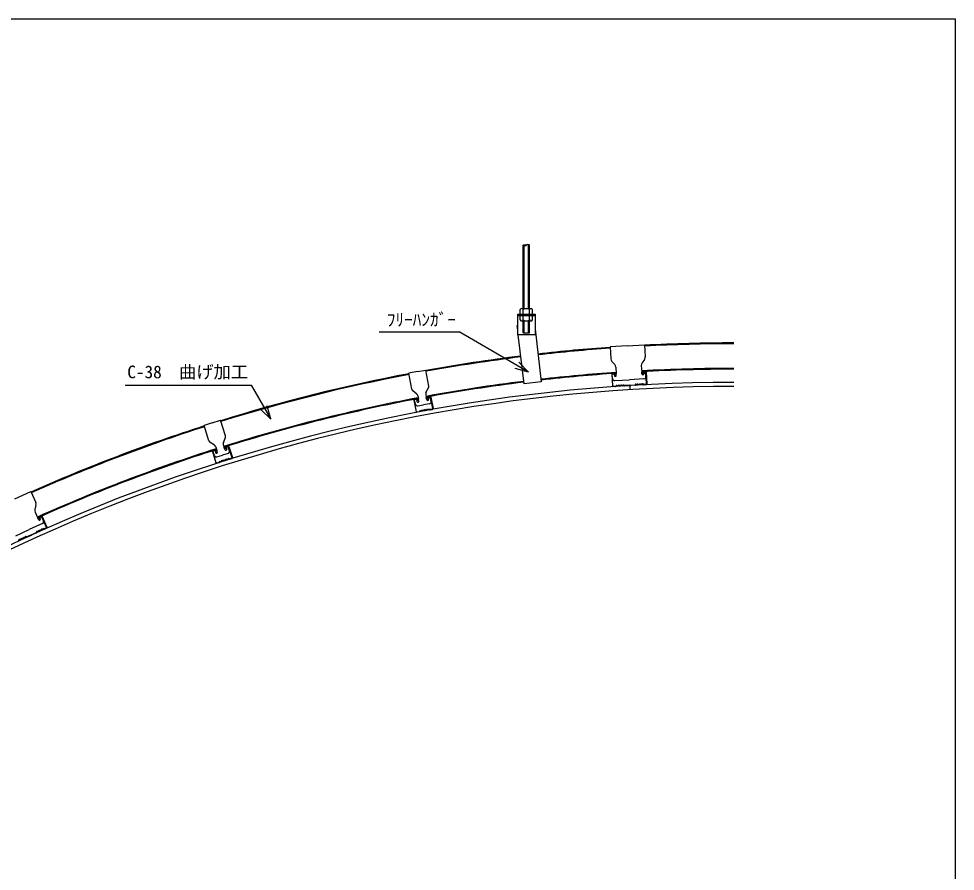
# Model space of a CAD drawing. Units: millimetres, scale not verified. Extents: x -1375 to 1375, y -973 to 950.
# Drawn here: x 19 to 1375, y -283 to 950 of the extents above; entities that cross this region are included whole.
import ezdxf
from ezdxf.enums import TextEntityAlignment as Align

# ---------------------------------------------------------------- set-up
doc = ezdxf.new("R2010")
doc.units = ezdxf.units.MM
doc.header["$LTSCALE"] = 10
for name, color, linetype in [('1-1_中線', 7, 'Continuous'), ('1-2_太線１', 2, 'Continuous'), ('1-3_太線２', 3, 'Continuous'), ('1-6_文字', 4, 'Continuous'), ('1-8_隠線', 4, 'Continuous'), ('1-B_太線１', 7, 'Continuous'), ('F-3_太線２', 7, 'Continuous')]:
    doc.layers.add(name, color=color, linetype=linetype)
doc.styles.add('ＭＳ ゴシック', font='')
doc.styles.get('ＭＳ ゴシック').set_extended_font_data('MS Gothic')

msp = doc.modelspace()

# ---------------------------------------------------------------- linework, layer by layer
at = {"layer": '1-1_中線'}
for p, q in [((877.68, 454.7), (881.77, 450.25)), ((920.27, 448.83), (920.87, 439.08)), ((924.9, 457.61), (921.38, 452.69)), ((596.32, 440.08), (584.03, 437.8)), ((588.33, 414.66), (584.03, 437.8)), ((596.32, 440.08), (608.61, 442.37)), ((612.91, 419.22), (608.61, 442.37)), ((880.15, 436.57), (878.25, 436.46)), ((878.66, 429.87), (878.25, 436.46)), ((881.21, 435.64), (881.28, 434.44)), ((883.34, 446.56), (883.94, 436.81)), ((884.08, 434.61), (883.94, 436.81)), ((921.01, 436.89), (920.87, 439.08)), ((923.73, 438.26), (923.8, 437.06)), ((924.67, 439.32), (926.56, 439.43)), ((926.97, 432.84), (926.56, 439.43)), ((881.84, 427.06), (903, 428.36)), ((924.16, 429.67), (903, 428.36)), ((595.56, 407.51), (589.73, 412.29)), ((608.27, 407.25), (609.17, 402.4)), ((608.72, 409.96), (612.45, 416.52)), ((903.53, 419.78), (903.89, 413.92)), ((594.13, 399.6), (592.26, 399.25)), ((593.46, 392.77), (592.26, 399.25)), ((595.29, 398.8), (595.66, 396.84)), ((596.96, 405.15), (597.86, 400.3)), ((598.41, 397.35), (597.86, 400.3)), ((613.58, 393.45), (605.27, 391.91)), ((609.72, 399.45), (609.17, 402.4)), ((612.1, 401.92), (612.47, 399.96)), ((612.9, 403.09), (614.77, 403.44)), ((615.98, 396.95), (614.77, 403.44)), ((596.96, 390.36), (605.27, 391.91)), ((299.49, 365.94), (311.41, 369.71)), ((318.49, 347.26), (311.41, 369.71)), ((299.49, 365.94), (287.57, 362.18)), ((294.65, 339.73), (287.57, 362.18)), ((315.47, 337.56), (318.37, 344.52)), ((302.7, 333.52), (296.33, 337.56)), ((302.24, 325.5), (300.43, 324.92)), ((304.38, 331.35), (305.87, 326.64)), ((306.77, 323.78), (305.87, 326.64)), ((315.35, 334.81), (316.83, 330.1)), ((317.74, 327.24), (316.83, 330.1)), ((319.8, 329.99), (320.41, 328.09)), ((320.46, 331.25), (322.27, 331.82)), ((324.26, 325.53), (322.27, 331.82)), ((302.42, 318.63), (300.43, 324.92)), ((303.5, 324.84), (304.1, 322.94)), ((306.18, 316.67), (314.24, 319.22)), ((322.3, 321.76), (314.24, 319.22)), ((44.25, 246.66), (42.72, 240.81)), ((43.07, 236.81), (47.13, 227.92)), ((53.57, 220.31), (34.28, 211.51)), ((48.04, 225.92), (47.13, 227.92)), ((50.09, 228.18), (50.59, 227.08)), ((50.59, 229.5), (52.31, 230.29)), ((55.05, 224.28), (52.31, 230.29)), ((14.99, 202.71), (34.28, 211.51))]:
    msp.add_line(p, q, dxfattribs=at)
for points in [[(899.98, 477.37), (875.03, 475.83), (876.1, 458.4)], [(899.98, 477.37), (924.93, 478.91), (926.01, 461.47)], [(13.9, 256.18), (36.65, 266.56), (43.9, 250.66)]]:
    msp.add_lwpolyline(points, dxfattribs=at)
for centre, radius, start, end in [((1053.99, -2023.57), 2505.1, 94.09573, 96.49275), ((1053.99, -2023.57), 2505.1, 90, 92.95186), ((1053.99, -2023.57), 2503.9, 90, 92.95186), ((1053.99, -2023.57), 2505.1, 97.06455, 100.23804), ((1053.99, -2023.57), 2503.9, 97.06472, 100.2379), ((1053.99, -2023.57), 2503.9, 94.09601, 96.49265), ((920.02, 461.1), 6, 324.43006, 3.52393), ((882.09, 458.77), 6, 183.52393, 222.61779), ((877.35, 446.19), 6, 3.52393, 42.61779), ((926.26, 449.2), 6, 144.43006, 183.52393), ((1053.99, -2023.57), 2505.1, 100.80997, 107.23804), ((1053.99, -2023.57), 2503.9, 100.80997, 107.2379), ((1053.99, -2023.57), 2468.3, 93.95337, 96.48966), ((1053.99, -2023.57), 2467.1, 93.95358, 96.48956), ((880.21, 435.58), 1, 3.52393, 93.52393), ((882.68, 434.53), 1.4, 183.52393, 3.52393), ((1053.99, -2023.57), 2468.3, 90, 93.0945), ((1053.99, -2023.57), 2467.1, 90, 93.09414), ((922.41, 436.97), 1.4, 183.52393, 3.52393), ((924.73, 438.32), 1, 93.52393, 183.52393), ((1053.99, -2023.57), 2448.1, 90, 134.03076), ((1053.99, -2023.57), 2468.3, 97.06998, 100.39046), ((1053.99, -2023.57), 2467.1, 97.07016, 100.3904), ((881.65, 430.05), 3, 183.52393, 273.52393), ((923.97, 432.66), 3, 273.52393, 3.52393), ((1053.99, -2023.57), 2442.1, 90, 133.38322), ((592.26, 415.39), 4, 190.52393, 230.67993), ((593.03, 404.42), 4, 10.52393, 50.67993), ((612.2, 407.98), 4, 150.36793, 190.52393), ((608.97, 418.49), 4, 330.36793, 10.52393), ((1053.99, -2023.57), 2468.3, 100.65741, 107.39046), ((1053.99, -2023.57), 2467.1, 100.65747, 107.39036), ((594.31, 398.62), 1, 10.52393, 100.52393), ((597.03, 397.09), 1.4, 190.52393, 10.52393), ((611.09, 399.7), 1.4, 190.52393, 10.52393), ((613.09, 402.11), 1, 100.52393, 190.52393), ((613.03, 396.4), 3, 280.52393, 10.52393), ((596.41, 393.31), 3, 190.52393, 280.52393), ((1053.99, -2023.57), 2505.1, 107.80983, 113.95213), ((1053.99, -2023.57), 2503.9, 107.80997, 113.95186), ((298.47, 340.94), 4, 197.52393, 237.67993), ((314.68, 346.06), 4, 337.36793, 17.52393), ((1053.99, -2023.57), 2468.3, 107.65741, 114.0945), ((1053.99, -2023.57), 2467.1, 107.65751, 114.09429), ((302.54, 324.54), 1, 17.52393, 107.52393), ((300.56, 330.14), 4, 17.52393, 57.67993), ((319.16, 336.02), 4, 157.36793, 197.52393), ((319.07, 327.66), 1.4, 197.52393, 17.52393), ((320.76, 330.29), 1, 107.52393, 197.52393), ((321.39, 324.62), 3, 287.52393, 17.52393), ((305.28, 319.53), 3, 197.52393, 287.52393), ((305.43, 323.36), 1.4, 197.52393, 17.52393), ((38.44, 248.17), 6, 345.43006, 24.52393), ((48.53, 239.3), 6, 165.43006, 204.52393), ((49.31, 226.5), 1.4, 204.52393, 24.52393), ((51, 228.59), 1, 114.52393, 204.52393), ((52.32, 223.04), 3, 294.52393, 24.52393)]:
    msp.add_arc(centre, radius, start, end, dxfattribs=at)
at = {"layer": '1-2_太線１'}
for p, q in [((877.51, 436.21), (878.51, 419.24)), ((879.01, 419.27), (878.01, 436.24)), ((881.44, 437.45), (878.45, 437.27)), ((881.47, 436.95), (878.48, 436.77)), ((882.12, 434.48), (882, 436.48)), ((882.12, 434.48), (882.62, 434.51)), ((882.62, 434.51), (882.5, 436.51)), ((922.47, 436.96), (922.34, 438.96)), ((922.97, 437), (922.47, 436.96)), ((922.97, 437), (922.84, 438.99)), ((923.28, 440.02), (926.27, 440.21)), ((923.31, 439.52), (926.3, 439.72)), ((927.92, 422.28), (926.83, 439.25)), ((927.33, 439.28), (928.42, 422.32)), ((894.48, 420.22), (895.23, 419.56)), ((894.81, 420.6), (895.56, 419.94)), ((903.5, 420.28), (895.93, 419.81)), ((903.5, 420.28), (911.07, 420.74)), ((911.1, 420.25), (903.53, 419.78)), ((912.07, 421.66), (911.41, 420.91)), ((912.45, 421.33), (911.79, 420.58)), ((922.43, 421.95), (923.18, 421.28)), ((923.51, 421.66), (922.76, 422.32)), ((927.45, 421.75), (923.87, 421.53)), ((923.9, 421.03), (927.48, 421.25)), ((879.54, 418.8), (883.12, 419.02)), ((883.15, 418.52), (879.57, 418.3)), ((883.47, 419.19), (884.13, 419.94)), ((884.5, 419.61), (883.84, 418.86)), ((895.96, 419.31), (903.53, 419.78)), ((591.29, 398.74), (594.39, 382.02)), ((594.88, 382.11), (591.78, 398.83)), ((595.04, 400.45), (592.09, 399.9)), ((595.13, 399.96), (592.18, 399.41)), ((596.07, 397.59), (595.71, 399.56)), ((596.07, 397.59), (596.57, 397.68)), ((596.57, 397.68), (596.2, 399.65)), ((611.31, 400.42), (610.95, 402.39)), ((611.81, 400.51), (611.31, 400.42)), ((611.81, 400.51), (611.44, 402.48)), ((611.75, 403.56), (614.7, 404.1)), ((611.84, 403.06), (614.79, 403.61)), ((618.48, 386.5), (615.37, 403.21)), ((615.86, 403.3), (618.97, 386.59)), ((595.47, 381.67), (599, 382.33)), ((595.47, 381.67), (599, 382.33)), ((599.09, 381.83), (595.56, 381.18)), ((599.09, 381.83), (595.56, 381.18)), ((599.32, 382.53), (599.89, 383.36)), ((599.89, 383.36), (599.32, 382.53)), ((600.3, 383.08), (599.73, 382.25)), ((600.3, 383.08), (599.73, 382.25)), ((613.08, 385.45), (613.9, 384.88)), ((613.36, 385.86), (614.19, 385.3)), ((618.09, 385.87), (614.56, 385.22)), ((614.65, 384.72), (618.18, 385.38)), ((303.04, 326.45), (300.18, 325.55)), ((303.19, 325.97), (300.33, 325.07)), ((304.42, 323.74), (303.82, 325.65)), ((304.9, 323.89), (304.3, 325.8)), ((319.2, 328.41), (318.6, 330.31)), ((319.68, 328.56), (319.08, 330.46)), ((319.68, 328.56), (319.2, 328.41)), ((319.25, 331.57), (322.11, 332.47)), ((319.4, 331.09), (322.26, 331.99)), ((328.01, 315.46), (322.89, 331.67)), ((323.37, 331.82), (328.49, 315.61)), ((299.53, 324.29), (304.65, 308.08)), ((305.13, 308.23), (300.01, 324.44)), ((304.42, 323.74), (304.9, 323.89)), ((322.78, 313.76), (323.67, 313.3)), ((323.01, 314.2), (323.9, 313.74)), ((327.7, 314.79), (324.28, 313.71)), ((324.43, 313.23), (327.85, 314.31)), ((305.77, 307.86), (309.18, 308.94)), ((305.77, 307.86), (309.18, 308.94)), ((309.34, 308.47), (305.92, 307.39)), ((309.34, 308.47), (305.92, 307.39)), ((309.48, 309.19), (309.94, 310.08)), ((309.94, 310.08), (309.48, 309.19)), ((310.38, 309.84), (309.92, 308.96)), ((310.38, 309.84), (309.92, 308.96)), ((49.03, 229.66), (51.76, 230.91)), ((49.24, 229.21), (51.97, 230.46)), ((53.09, 230.42), (60.18, 214.97)), ((49.38, 226.52), (48.54, 228.34)), ((49.83, 226.73), (49, 228.54)), ((49.83, 226.73), (49.38, 226.52)), ((59.73, 214.77), (52.63, 230.21)), ((37.64, 204.14), (30.74, 200.99)), ((30.95, 200.54), (37.85, 203.69)), ((37.64, 204.14), (44.55, 207.29)), ((44.75, 206.83), (37.85, 203.69)), ((45.16, 208.51), (44.81, 207.57)), ((45.62, 208.33), (45.27, 207.39)), ((54.72, 212.48), (55.66, 212.13)), ((55.83, 212.6), (54.9, 212.95)), ((59.48, 214.1), (56.22, 212.61)), ((56.42, 212.16), (59.69, 213.65)), ((19.33, 195.95), (19.68, 196.88)), ((20.15, 196.71), (19.8, 195.77)), ((29.25, 200.86), (30.18, 200.51)), ((29.42, 201.33), (30.36, 200.98))]:
    msp.add_line(p, q, dxfattribs=at)
for centre, radius, start, end in [((878.51, 436.27), 1, 93.38091, 183.38091), ((878.51, 436.27), 0.5, 93.38091, 183.38091), ((881.5, 436.45), 1, 3.38091, 93.38091), ((881.5, 436.45), 0.5, 3.38091, 93.38091), ((923.34, 439.02), 1, 93.66692, 183.66692), ((923.34, 439.02), 0.5, 93.66692, 183.66692), ((926.33, 439.22), 1, 3.66692, 93.66692), ((926.33, 439.22), 0.5, 3.66692, 93.66692), ((887, 419.76), 0.5, 40.39382, 137.12675), ((887, 419.76), 0.5, 49.92111, 138.52393), ((888.16, 421.15), 1.31, 229.92111, 317.12675), ((889.49, 419.92), 0.5, 40.39382, 137.12675), ((889.49, 419.92), 0.5, 49.92111, 138.52393), ((890.66, 421.3), 1.31, 229.92111, 317.12675), ((891.99, 420.07), 0.5, 40.39382, 137.12675), ((891.99, 420.07), 0.5, 49.92111, 138.52393), ((893.15, 421.46), 1.81, 229.92111, 317.12675), ((893.15, 421.46), 1.31, 229.92111, 317.12675), ((894.48, 420.22), 0.5, 49.92111, 146.65403), ((894.48, 420.22), 0.5, 40.39382, 137.12675), ((911.04, 421.24), 0.5, 273.52393, 318.52392), ((911.04, 421.24), 1, 273.52393, 318.52392), ((912.45, 421.33), 0.5, 49.92111, 146.65403), ((912.45, 421.33), 0.5, 40.39382, 137.12675), ((913.62, 422.72), 1.81, 229.92111, 317.12675), ((913.62, 422.72), 1.31, 229.92111, 317.12675), ((914.94, 421.48), 0.5, 49.92111, 146.65403), ((914.94, 421.48), 0.5, 48.52393, 137.12675), ((916.11, 422.87), 1.81, 229.92111, 317.12675), ((916.11, 422.87), 1.31, 229.92111, 317.12675), ((917.44, 421.64), 0.5, 49.92111, 146.65403), ((917.44, 421.64), 0.5, 48.52393, 137.12675), ((918.61, 423.02), 1.81, 229.92111, 317.12675), ((918.61, 423.02), 1.31, 229.92111, 317.12675), ((919.94, 421.79), 0.5, 49.92111, 146.65403), ((919.94, 421.79), 0.5, 48.52393, 137.12675), ((921.1, 423.18), 1.81, 229.92111, 317.12675), ((921.1, 423.18), 1.31, 229.92111, 317.12675), ((922.43, 421.95), 0.5, 48.52393, 137.12675), ((923.84, 422.03), 1, 228.52392, 273.52393), ((923.84, 422.03), 0.5, 228.52393, 273.52393), ((927.42, 422.25), 0.5, 271.14292, 3.66691), ((927.42, 422.25), 1, 271.14292, 3.66691), ((879.51, 419.3), 1, 183.38091, 275.90492), ((879.51, 419.3), 0.5, 183.38091, 275.90492), ((883.09, 419.52), 0.5, 273.52392, 318.52392), ((883.09, 419.52), 1, 273.52393, 318.52393), ((884.5, 419.61), 0.5, 49.92111, 138.52393), ((885.67, 421), 1.81, 229.92111, 317.12675), ((885.67, 421), 1.31, 229.92111, 317.12675), ((888.16, 421.15), 1.81, 229.92111, 317.12675), ((890.66, 421.3), 1.81, 229.92111, 317.12675), ((895.89, 420.31), 1, 228.52393, 273.52393), ((895.89, 420.31), 0.5, 228.52393, 273.52393), ((592.27, 398.92), 1, 100.52693, 190.52693), ((592.27, 398.92), 0.5, 100.52693, 190.52693), ((595.22, 399.47), 1, 10.52693, 100.52693), ((595.22, 399.47), 0.5, 10.52693, 100.52693), ((611.93, 402.57), 1, 100.52091, 190.52091), ((611.93, 402.57), 0.5, 100.52091, 190.52091), ((614.88, 403.12), 1, 10.52091, 100.52091), ((614.88, 403.12), 0.5, 10.52091, 100.52091), ((595.38, 382.16), 1, 187.99993, 280.52393), ((595.38, 382.16), 1, 187.99993, 280.52393), ((595.38, 382.16), 0.5, 187.99993, 280.52393), ((595.38, 382.16), 0.5, 187.99993, 280.52393), ((598.91, 382.82), 0.5, 280.52392, 325.52392), ((598.91, 382.82), 0.5, 280.52393, 325.52392), ((598.91, 382.82), 1, 280.52393, 325.52393), ((598.91, 382.82), 1, 280.52393, 325.52392), ((600.3, 383.08), 0.5, 56.92111, 145.52393), ((601.29, 384.59), 1.81, 236.92111, 324.12675), ((601.29, 384.59), 1.31, 236.92111, 324.12675), ((602.76, 383.53), 0.5, 47.39382, 144.12675), ((603.6, 384.45), 1.25, 227.39382, 333.65403), ((603.6, 384.45), 0.75, 227.39382, 333.65403), ((604.72, 383.9), 0.5, 47.39382, 153.65403), ((605.57, 384.82), 1.25, 227.39382, 333.65403), ((605.57, 384.82), 0.75, 227.39382, 333.65403), ((606.69, 384.26), 0.5, 47.39382, 153.65403), ((607.53, 385.18), 1.25, 227.39382, 333.65403), ((607.53, 385.18), 0.75, 227.39382, 333.65403), ((608.65, 384.63), 0.5, 47.39382, 153.65403), ((609.5, 385.55), 1.25, 227.39382, 333.65403), ((609.5, 385.55), 0.75, 227.39382, 333.65403), ((610.62, 384.99), 0.5, 56.92111, 153.65403), ((611.61, 386.51), 1.81, 236.92111, 324.12675), ((611.61, 386.51), 1.31, 236.92111, 324.12675), ((613.08, 385.45), 0.5, 55.52392, 144.12675), ((614.47, 385.71), 1, 235.52393, 280.52393), ((614.47, 385.71), 0.5, 235.52393, 280.52393), ((617.99, 386.36), 0.5, 280.52393, 13.04792), ((617.99, 386.36), 1, 280.52393, 13.04792), ((300.48, 324.59), 1, 107.52693, 197.52693), ((303.34, 325.5), 1, 17.52693, 107.52693), ((303.34, 325.5), 0.5, 17.52693, 107.52693), ((319.55, 330.61), 1, 107.52091, 197.52091), ((319.55, 330.61), 0.5, 107.52091, 197.52091), ((322.42, 331.52), 1, 17.52091, 107.52091), ((322.42, 331.52), 0.5, 17.52091, 107.52091), ((300.48, 324.59), 0.5, 107.52693, 197.52693), ((315.4, 312.22), 1.25, 234.39382, 340.65403), ((315.4, 312.22), 0.75, 234.39382, 340.65403), ((316.58, 311.8), 0.5, 54.39382, 160.65403), ((317.31, 312.82), 1.25, 234.39382, 340.65403), ((317.31, 312.82), 0.75, 234.39382, 340.65403), ((318.49, 312.4), 0.5, 54.39382, 160.65403), ((319.22, 313.42), 1.25, 234.39382, 340.65403), ((319.22, 313.42), 0.75, 234.39382, 340.65403), ((320.4, 313.01), 0.5, 63.92111, 160.65403), ((321.19, 314.63), 1.81, 243.92111, 331.12675), ((321.19, 314.63), 1.31, 243.92111, 331.12675), ((322.78, 313.76), 0.5, 62.52392, 151.12675), ((324.13, 314.19), 1, 242.52393, 287.52393), ((324.13, 314.19), 0.5, 242.52393, 287.52393), ((327.55, 315.26), 0.5, 287.52393, 20.04792), ((327.55, 315.26), 1, 287.52393, 20.04792), ((305.61, 308.34), 1, 194.99993, 287.52393), ((305.61, 308.34), 1, 194.99993, 287.52393), ((305.61, 308.34), 0.5, 194.99993, 287.52393), ((305.61, 308.34), 0.5, 194.99993, 287.52393), ((309.03, 309.42), 0.5, 287.52392, 332.52392), ((309.03, 309.42), 0.5, 287.52393, 332.52392), ((309.03, 309.42), 1, 287.52393, 332.52393), ((309.03, 309.42), 1, 287.52393, 332.52392), ((310.38, 309.84), 0.5, 63.92111, 152.52393), ((311.18, 311.47), 1.81, 243.92111, 331.12675), ((311.18, 311.47), 1.31, 243.92111, 331.12675), ((312.77, 310.6), 0.5, 54.39382, 151.12675), ((313.49, 311.61), 1.25, 234.39382, 340.65403), ((313.49, 311.61), 0.75, 234.39382, 340.65403), ((314.67, 311.2), 0.5, 54.39382, 160.65403), ((52.18, 230.01), 1, 24.66692, 114.66692), ((52.18, 230.01), 0.5, 24.66692, 114.66692), ((49.45, 228.75), 1, 114.66692, 204.66692), ((49.45, 228.75), 0.5, 114.66692, 204.66692), ((44.34, 207.74), 0.5, 294.52393, 339.52392), ((44.34, 207.74), 1, 294.52393, 339.52392), ((45.62, 208.33), 0.5, 70.92111, 167.65403), ((45.62, 208.33), 0.5, 61.39382, 158.12675), ((46.22, 210.04), 1.81, 250.92111, 338.12675), ((46.22, 210.04), 1.31, 250.92111, 338.12675), ((47.9, 209.37), 0.5, 70.92111, 167.65403), ((47.9, 209.37), 0.5, 69.52393, 158.12675), ((48.49, 211.08), 1.81, 250.92111, 338.12675), ((48.49, 211.08), 1.31, 250.92111, 338.12675), ((50.17, 210.41), 0.5, 70.92111, 167.65403), ((50.17, 210.41), 0.5, 69.52393, 158.12675), ((50.77, 212.12), 1.81, 250.92111, 338.12675), ((50.77, 212.12), 1.31, 250.92111, 338.12675), ((52.45, 211.44), 0.5, 70.92111, 167.65403), ((52.45, 211.44), 0.5, 69.52393, 158.12675), ((53.04, 213.16), 1.81, 250.92111, 338.12675), ((53.04, 213.16), 1.31, 250.92111, 338.12675), ((54.72, 212.48), 0.5, 69.52393, 158.12675), ((56.01, 213.07), 1, 249.52392, 294.52393), ((56.01, 213.07), 0.5, 249.52393, 294.52393), ((59.27, 214.56), 0.5, 292.14292, 24.66691), ((59.27, 214.56), 1, 292.14292, 24.66691), ((18.86, 196.12), 1, 294.52393, 339.52393), ((20.15, 196.71), 0.5, 70.92111, 159.52393), ((20.74, 198.42), 1.81, 250.92111, 338.12675), ((20.74, 198.42), 1.31, 250.92111, 338.12675), ((22.42, 197.75), 0.5, 70.92111, 159.52393), ((22.42, 197.75), 0.5, 61.39382, 158.12675), ((23.02, 199.46), 1.81, 250.92111, 338.12675), ((23.02, 199.46), 1.31, 250.92111, 338.12675), ((24.7, 198.78), 0.5, 70.92111, 159.52393), ((24.7, 198.78), 0.5, 61.39382, 158.12675), ((25.29, 200.5), 1.81, 250.92111, 338.12675), ((25.29, 200.5), 1.31, 250.92111, 338.12675), ((26.97, 199.82), 0.5, 70.92111, 159.52393), ((26.97, 199.82), 0.5, 61.39382, 158.12675), ((27.57, 201.54), 1.81, 250.92111, 338.12675), ((27.57, 201.54), 1.31, 250.92111, 338.12675), ((29.25, 200.86), 0.5, 70.92111, 167.65403), ((29.25, 200.86), 0.5, 61.39382, 158.12675), ((30.53, 201.45), 1, 249.52393, 294.52393), ((30.53, 201.45), 0.5, 249.52393, 294.52393)]:
    msp.add_arc(centre, radius, start, end, dxfattribs=at)
at = {"layer": '1-3_太線２', "color": 7}
for p, q in [((744.99, 523.23), (744.99, 529.67)), ((747.24, 531.17), (760.74, 531.17)), ((749.49, 523.23), (749.49, 529.67)), ((758.49, 523.23), (758.49, 529.67)), ((762.99, 523.23), (762.99, 529.67)), ((744.99, 523.23), (762.99, 523.23)), ((744.99, 521.23), (762.99, 521.23)), ((744.99, 514.79), (744.99, 521.23)), ((749.49, 514.79), (749.49, 521.23)), ((758.49, 514.79), (758.49, 521.23)), ((762.99, 514.79), (762.99, 521.23)), ((747.24, 513.29), (760.74, 513.29))]:
    msp.add_line(p, q, dxfattribs=at)
for centre, radius, start, end in [((747.28, 528.73), 2.46, 22.47382, 157.52618), ((753.99, 523.67), 7.5, 53.12245, 126.87755), ((760.74, 528.73), 2.44, 22.61986, 157.38014), ((747.28, 515.73), 2.46, 202.47382, 337.52618), ((753.99, 520.78), 7.5, 233.12245, 306.87755), ((760.74, 515.72), 2.44, 202.61986, 337.38014)]:
    msp.add_arc(centre, radius, start, end, dxfattribs=at)
at = {"layer": '1-6_文字'}
for p, q in [((540.95, 497.37), (656.94, 497.37)), ((757.22, 439.47), (656.94, 497.37)), ((757.22, 439.47), (743.08, 453.61)), ((757.22, 439.47), (737.91, 444.65)), ((173.6, 420.32), (355.64, 420.32)), ((384, 371.19), (369.86, 385.34))]:
    msp.add_line(p, q, dxfattribs=at)
msp.add_lwpolyline([(355.64, 420.32), (384, 371.19), (378.83, 390.51)], dxfattribs=at)
at = {"layer": '1-8_隠線'}
for p, q in [((756.99, 531.17), (756.99, 623.85)), ((749.49, 531.17), (749.49, 622.91)), ((750.99, 531.17), (750.99, 621.97)), ((758.49, 531.17), (758.49, 622.91)), ((749.49, 496.23), (749.49, 513.29)), ((750.99, 496.23), (750.99, 513.29)), ((756.99, 496.23), (756.99, 513.29)), ((758.49, 496.23), (758.49, 513.29)), ((749.49, 496.23), (758.49, 496.23))]:
    msp.add_line(p, q, dxfattribs=at)
msp.add_ellipse((751.74, 622.91), major_axis=(-2.25, 0), ratio=0.444444, dxfattribs=at)
msp.add_ellipse((756.24, 622.91), major_axis=(-2.25, 0), ratio=0.444444, start_param=3.1415927, end_param=6.2831853, dxfattribs=at)
at = {"layer": '1-B_太線１'}
for p, q in [((741.49, 523.23), (766.49, 523.23)), ((741.49, 493.23), (741.49, 523.23)), ((741.49, 521.23), (766.49, 521.23)), ((766.49, 523.23), (766.49, 493.23)), ((741.49, 506.81), (740.71, 506.72)), ((741.49, 499.99), (740.71, 506.72)), ((766.49, 493.23), (741.49, 493.23)), ((766.49, 501.46), (775.45, 425.21))]:
    msp.add_line(p, q, dxfattribs=at)
msp.add_lwpolyline([(775.45, 425.21), (750.62, 422.3), (742.29, 493.23)], dxfattribs=at)
at = {"layer": 'F-3_太線２', "color": 3}
for p, q in [((-1375.33, 950.5), (1374.67, 950.5)), ((1374.67, 950.5), (1374.67, -949.5))]:
    msp.add_line(p, q, dxfattribs=at)

# ---------------------------------------------------------------- texts
at = {"layer": '1-6_文字', "style": 'ＭＳ ゴシック'}
for s, p in [('ﾌﾘｰﾊﾝｶﾞｰ', (552.02, 500.54)), ('C-38\u3000曲げ加工', (176.43, 424.96))]:
    msp.add_text(s, height=18.33, dxfattribs=at).set_placement(p, align=Align.BOTTOM_LEFT)

doc.saveas('drawing.dxf')
